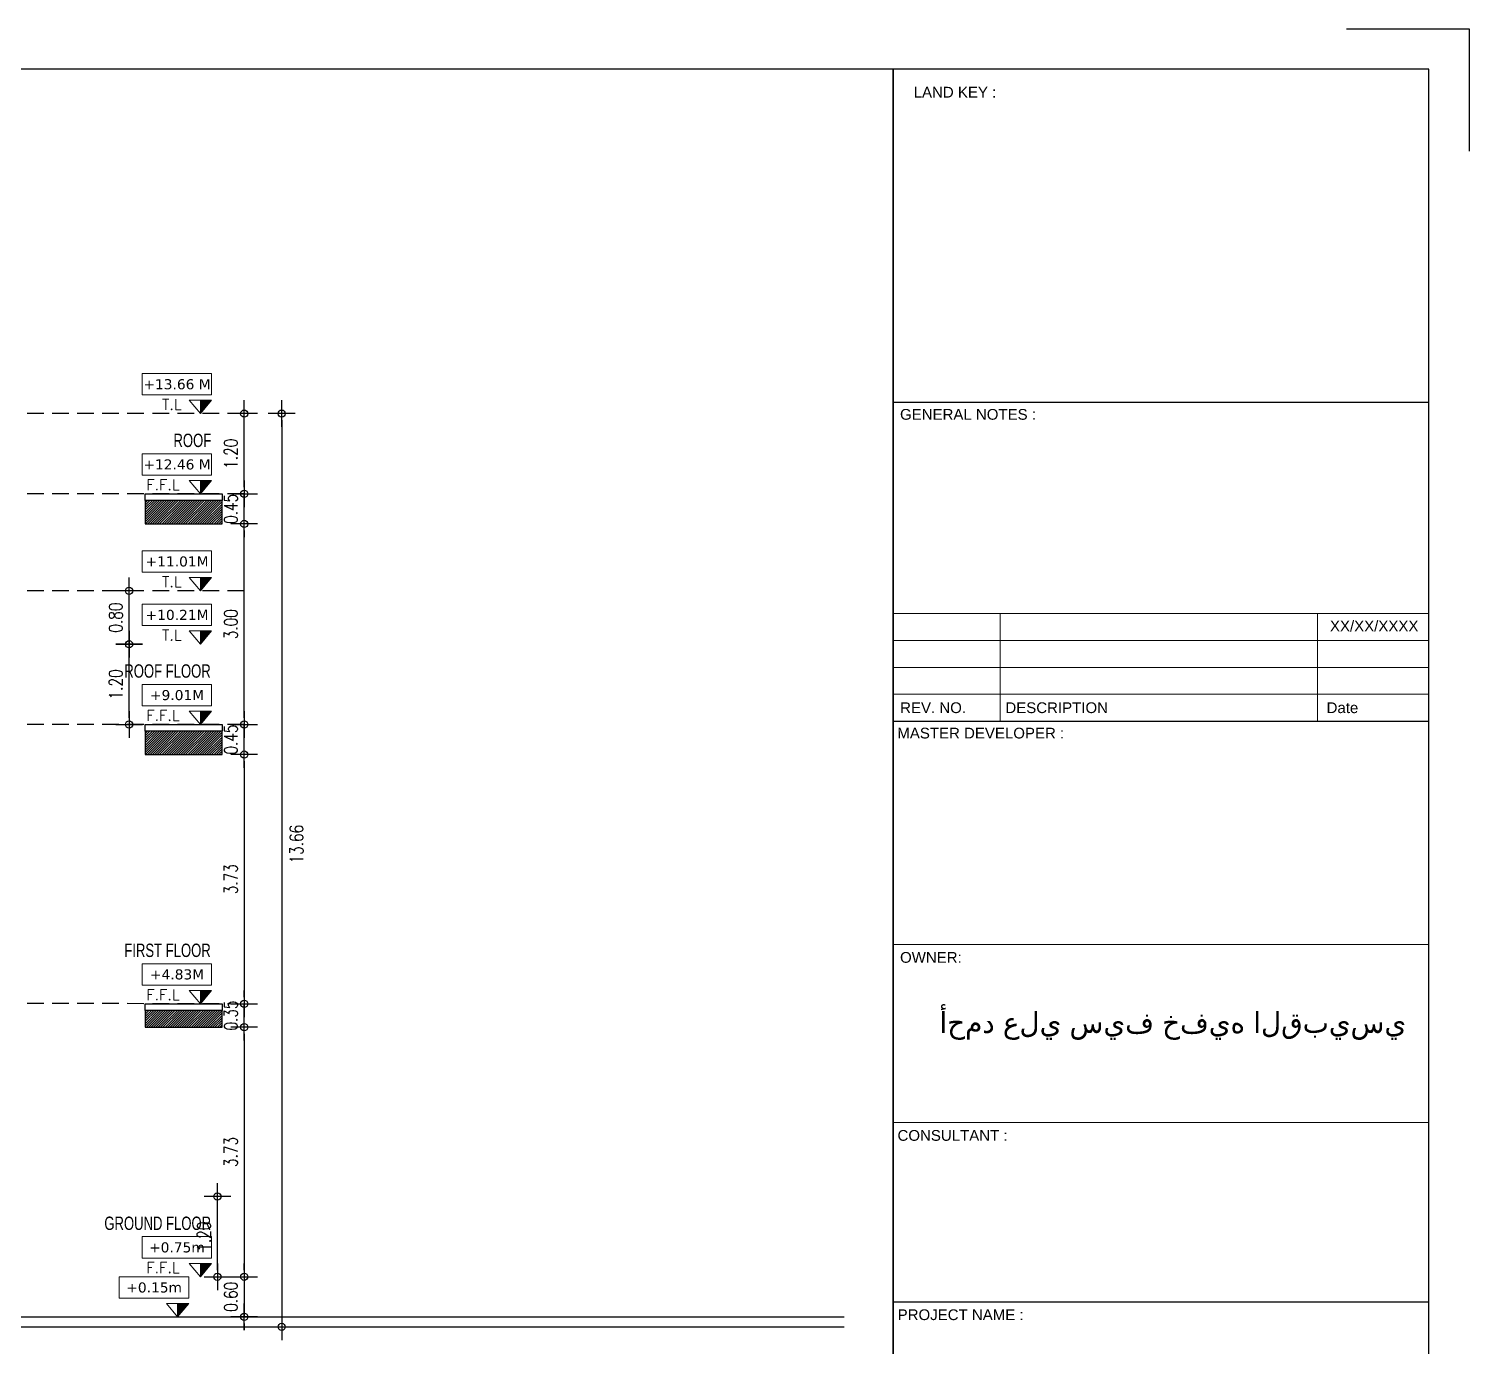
# Model space of a CAD drawing. Header units: millimetres. Extents: x -11627 to -10952, y 10244 to 10588.
# Drawn here: x -11086.83 to -11065.28, y 10456.77 to 10476.48 of the extents above; entities that cross this region are included whole.
import ezdxf
from ezdxf.enums import TextEntityAlignment as Align

# ---------------------------------------------------------------- set-up
doc = ezdxf.new("R2010")
doc.units = ezdxf.units.MM
doc.header["$PDMODE"] = 35
doc.linetypes.add('HIDDEN', pattern=[0.375, 0.25, -0.125])
doc.layers.get('0').update_dxf_attribs({"lineweight": 5})
doc.layers.get('DEFPOINTS').update_dxf_attribs({"lineweight": 5})
for name, color, linetype in [('A-FINISHING', 52, 'Continuous'), ('A-OUTER DIMENSION', 52, 'Continuous'), ('A-REFLECT UP', 8, 'HIDDEN'), ('A-ROAD', 43, 'Continuous'), ('INSERT TEXT', 1, 'Continuous')]:
    doc.layers.add(name, color=color, linetype=linetype)
for name, color, linetype, lineweight in [('A-GEN-TEXT.', 3, 'Continuous', 13), ('A-LEVEL TAG', 23, 'Continuous', 9), ('A-WALL', 4, 'Continuous', 30), ('BORDER A1', 7, 'Continuous', 100), ('HATCH', 8, 'Continuous', 0), ('IN LINE', 7, 'Continuous', 20), ('TEXT', 30, 'Continuous', 9), ('Title Block', 7, 'Continuous', 0)]:
    doc.layers.add(name, color=color, linetype=linetype, lineweight=lineweight)
doc.styles.add('Arcan Template Sheet A1$0$banda$0$BANDA AD-0705$0$ZFP', font='')
doc.styles.add('frame', font='verdana.ttf', dxfattribs={"width": 5})
doc.styles.add('GROUND FLOOR XREF - option 3$0$VILLA GF XREF$0$ROMANC', font='romanc__.ttf')
doc.styles.add('SIMPLEX', font='romans.shx', dxfattribs={"width": 0.75})
doc.styles.add('TEXTN', font='techl___.ttf', dxfattribs={"height": 0.15})
doc.styles.add('TEXTS', font='arial.ttf', dxfattribs={"width": 0.8})
doc.styles.get('Arcan Template Sheet A1$0$banda$0$BANDA AD-0705$0$ZFP').set_extended_font_data('Swis721 BT')
doc.dimstyles.new('D100', dxfattribs={"dimtxt": 0.2, "dimasz": 0.1, "dimexe": 0.18, "dimexo": 0.0625, "dimgap": 0.1, "dimtad": 1, "dimzin": 0, "dimdsep": 46, "dimtxsty": 'SIMPLEX', "dimblk": 'DOT1', "dimcen": 0.1, "dimse1": 1, "dimse2": 1, "dimclrd": 256, "dimclre": 256, "dimclrt": 256, "dimadec": 0, "dimazin": 0, "dimtfac": 5, "dimtix": 1, "dimtmove": 2, "dimatfit": 3, "dimfxl": 1, "dimtolj": 1, "dimtzin": 0, "dimlwd": -1, "dimlwe": -1, "dimarcsym": 0})

# ---------------------------------------------------------------- blocks, each defined once
blk = doc.blocks.new('TAG-ELE-LVL')
at = {"layer": 'A-LEVEL TAG'}
for p, q in [((-0.21, 0.35), (-0.21, 0.75)), ((-0.21, 0.75), (1.09, 0.75)), ((1.09, 0.35), (1.09, 0.75)), ((-0.21, 0.35), (1.09, 0.35)), ((0, 0), (0, 0.25))]:
    blk.add_line(p, q, dxfattribs=at)
blk.add_lwpolyline([(0, 0), (0.21, 0.25), (-0.21, 0.25)], close=True, dxfattribs=at)
at = {"layer": 'A-LEVEL TAG', "color": 251}
blk.add_solid([(-0.21, 0.25), (0, 0), (0, 0.25)], dxfattribs=at)
at = {"layer": 'A-LEVEL TAG', "color": 50, "style": 'TEXTS', "width": 0.75}
blk.add_attdef('FLOOR-NAME', text='', height=0.25, dxfattribs=at).set_placement((-0.21, 0.8), align=Align.BOTTOM_LEFT)
blk.add_attdef('LVL', text='', height=0.225, dxfattribs=at).set_placement((0.44, 0.55), align=Align.MIDDLE_CENTER)
at = {"layer": 'A-LEVEL TAG', "color": 50, "style": 'TEXTN', "width": 0.75}
blk.add_attdef('-', (0.361, 0.07), '', height=0.175, dxfattribs=at)
blk = doc.blocks.new('DOT1')
at = {"color": 0}
for p, q in [((-2, 0), (2, 0)), ((0, -2), (0, 2))]:
    blk.add_line(p, q, dxfattribs=at)
blk.add_circle((0, 0), 0.54, dxfattribs=at)
blk = doc.blocks.new('*D326')
at = {"layer": 'A-OUTER DIMENSION', "transparency": 16777216}
blk.add_line((-11083.607, 10465.524), (-11083.607, 10461.996), dxfattribs=at)
at = {"layer": 'DEFPOINTS', "color": 0, "transparency": 16777216}
for p in [(-11084.364, 10465.624), (-11084.364, 10461.896), (-11083.607, 10461.896)]:
    blk.add_point(p, dxfattribs=at)
at = {"layer": 'A-OUTER DIMENSION', "transparency": 16777216, "xscale": 0.1, "yscale": 0.1, "zscale": 0.1}
for p, rotation in [((-11083.607, 10465.624), 90), ((-11083.607, 10461.896), 270)]:
    blk.add_blockref('DOT1', p, dxfattribs=dict(at, rotation=rotation))
at = {"layer": 'A-OUTER DIMENSION', "transparency": 16777216, "insert": (-11083.807, 10463.76), "char_height": 0.2, "attachment_point": 5, "rotation": 90, "style": 'SIMPLEX'}
blk.add_mtext('\\A1;3.73', dxfattribs=at)
blk = doc.blocks.new('*D327')
at = {"layer": 'A-OUTER DIMENSION', "transparency": 16777216}
blk.add_line((-11083.607, 10466.174), (-11083.607, 10468.974), dxfattribs=at)
at = {"layer": 'DEFPOINTS', "color": 0, "transparency": 16777216}
for p in [(-11083.607, 10469.074), (-11083.595, 10469.074), (-11083.607, 10466.074)]:
    blk.add_point(p, dxfattribs=at)
at = {"layer": 'A-OUTER DIMENSION', "transparency": 16777216, "xscale": 0.1, "yscale": 0.1, "zscale": 0.1}
for p, rotation in [((-11083.607, 10469.074), 90), ((-11083.607, 10466.074), 270)]:
    blk.add_blockref('DOT1', p, dxfattribs=dict(at, rotation=rotation))
at = {"layer": 'A-OUTER DIMENSION', "transparency": 16777216, "insert": (-11083.807, 10467.574), "char_height": 0.2, "attachment_point": 5, "rotation": 90, "style": 'SIMPLEX'}
blk.add_mtext('\\A1;3.00', dxfattribs=at)
blk = doc.blocks.new('*D328')
at = {"layer": 'A-OUTER DIMENSION', "transparency": 16777216}
blk.add_line((-11083.607, 10461.446), (-11083.607, 10457.913), dxfattribs=at)
at = {"layer": 'DEFPOINTS', "color": 0, "transparency": 16777216}
for p in [(-11083.607, 10461.546), (-11083.607, 10457.813), (-11083.607, 10457.813)]:
    blk.add_point(p, dxfattribs=at)
at = {"layer": 'A-OUTER DIMENSION', "transparency": 16777216, "xscale": 0.1, "yscale": 0.1, "zscale": 0.1}
for p, rotation in [((-11083.607, 10461.546), 90), ((-11083.607, 10457.813), 270)]:
    blk.add_blockref('DOT1', p, dxfattribs=dict(at, rotation=rotation))
at = {"layer": 'A-OUTER DIMENSION', "transparency": 16777216, "insert": (-11083.807, 10459.679), "char_height": 0.2, "attachment_point": 5, "rotation": 90, "style": 'SIMPLEX'}
blk.add_mtext('\\A1;3.73', dxfattribs=at)
blk = doc.blocks.new('*D329')
at = {"layer": 'A-OUTER DIMENSION', "transparency": 16777216}
blk.add_line((-11083.047, 10470.624), (-11083.047, 10457.163), dxfattribs=at)
at = {"layer": 'DEFPOINTS', "color": 0, "transparency": 16777216}
for p in [(-11089.021, 10470.724, 0), (-11086.694, 10457.063), (-11083.047, 10457.063)]:
    blk.add_point(p, dxfattribs=at)
at = {"layer": 'A-OUTER DIMENSION', "transparency": 16777216, "xscale": 0.1, "yscale": 0.1, "zscale": 0.1}
for p, rotation in [((-11083.047, 10470.724), 90), ((-11083.047, 10457.063), 270)]:
    blk.add_blockref('DOT1', p, dxfattribs=dict(at, rotation=rotation))
at = {"layer": 'A-OUTER DIMENSION', "transparency": 16777216, "insert": (-11082.826, 10464.284), "char_height": 0.2, "attachment_point": 5, "rotation": 90, "style": 'SIMPLEX'}
blk.add_mtext('\\A1;13.66', dxfattribs=at)
blk = doc.blocks.new('*D330')
at = {"layer": 'A-OUTER DIMENSION', "transparency": 16777216}
for p, q in [((-11083.607, 10457.913), (-11083.607, 10458.013)), ((-11083.607, 10457.813), (-11083.607, 10457.213)), ((-11083.607, 10457.113), (-11083.607, 10457.013))]:
    blk.add_line(p, q, dxfattribs=at)
at = {"layer": 'DEFPOINTS', "color": 0, "transparency": 16777216}
for p in [(-11083.607, 10457.813), (-11083.607, 10457.213), (-11083.607, 10457.213)]:
    blk.add_point(p, dxfattribs=at)
at = {"layer": 'A-OUTER DIMENSION', "transparency": 16777216, "xscale": 0.1, "yscale": 0.1, "zscale": 0.1}
for p, rotation in [((-11083.607, 10457.813), 270), ((-11083.607, 10457.213), 90)]:
    blk.add_blockref('DOT1', p, dxfattribs=dict(at, rotation=rotation))
at = {"layer": 'A-OUTER DIMENSION', "transparency": 16777216, "insert": (-11083.807, 10457.513), "char_height": 0.2, "attachment_point": 5, "rotation": 90, "style": 'SIMPLEX'}
blk.add_mtext('\\A1;0.60', dxfattribs=at)
blk = doc.blocks.new('*D331')
at = {"layer": 'A-OUTER DIMENSION', "transparency": 16777216}
for p, q in [((-11083.607, 10461.996), (-11083.607, 10462.096)), ((-11083.607, 10461.546), (-11083.607, 10461.896)), ((-11083.607, 10461.446), (-11083.607, 10461.346))]:
    blk.add_line(p, q, dxfattribs=at)
at = {"layer": 'DEFPOINTS', "color": 0, "transparency": 16777216}
for p in [(-11083.607, 10461.896), (-11083.607, 10461.896), (-11083.607, 10461.546)]:
    blk.add_point(p, dxfattribs=at)
at = {"layer": 'A-OUTER DIMENSION', "transparency": 16777216, "xscale": 0.1, "yscale": 0.1, "zscale": 0.1}
for p, rotation in [((-11083.607, 10461.896), 270), ((-11083.607, 10461.546), 90)]:
    blk.add_blockref('DOT1', p, dxfattribs=dict(at, rotation=rotation))
at = {"layer": 'A-OUTER DIMENSION', "transparency": 16777216, "insert": (-11083.807, 10461.721), "char_height": 0.2, "attachment_point": 5, "rotation": 90, "style": 'SIMPLEX'}
blk.add_mtext('\\A1;0.35', dxfattribs=at)
blk = doc.blocks.new('*D332')
at = {"layer": 'A-OUTER DIMENSION', "transparency": 16777216}
for p, q in [((-11083.607, 10466.174), (-11083.607, 10466.274)), ((-11083.607, 10465.624), (-11083.607, 10466.074)), ((-11083.607, 10465.524), (-11083.607, 10465.424))]:
    blk.add_line(p, q, dxfattribs=at)
at = {"layer": 'DEFPOINTS', "color": 0, "transparency": 16777216}
for p in [(-11083.607, 10466.074), (-11083.607, 10466.074), (-11083.607, 10465.624)]:
    blk.add_point(p, dxfattribs=at)
at = {"layer": 'A-OUTER DIMENSION', "transparency": 16777216, "xscale": 0.1, "yscale": 0.1, "zscale": 0.1}
for p, rotation in [((-11083.607, 10466.074), 270), ((-11083.607, 10465.624), 90)]:
    blk.add_blockref('DOT1', p, dxfattribs=dict(at, rotation=rotation))
at = {"layer": 'A-OUTER DIMENSION', "transparency": 16777216, "insert": (-11083.807, 10465.849), "char_height": 0.2, "attachment_point": 5, "rotation": 90, "style": 'SIMPLEX'}
blk.add_mtext('\\A1;0.45', dxfattribs=at)
blk = doc.blocks.new('*D333')
at = {"layer": 'A-OUTER DIMENSION', "transparency": 16777216}
for p, q in [((-11083.607, 10469.624), (-11083.607, 10469.724)), ((-11083.607, 10469.074), (-11083.607, 10469.524)), ((-11083.607, 10468.974), (-11083.607, 10468.874))]:
    blk.add_line(p, q, dxfattribs=at)
at = {"layer": 'DEFPOINTS', "color": 0, "transparency": 16777216}
for p in [(-11083.607, 10469.524), (-11083.607, 10469.524), (-11083.607, 10469.074)]:
    blk.add_point(p, dxfattribs=at)
at = {"layer": 'A-OUTER DIMENSION', "transparency": 16777216, "xscale": 0.1, "yscale": 0.1, "zscale": 0.1}
for p, rotation in [((-11083.607, 10469.524), 270), ((-11083.607, 10469.074), 90)]:
    blk.add_blockref('DOT1', p, dxfattribs=dict(at, rotation=rotation))
at = {"layer": 'A-OUTER DIMENSION', "transparency": 16777216, "insert": (-11083.807, 10469.299), "char_height": 0.2, "attachment_point": 5, "rotation": 90, "style": 'SIMPLEX'}
blk.add_mtext('\\A1;0.45', dxfattribs=at)
blk = doc.blocks.new('*D334')
at = {"layer": 'A-OUTER DIMENSION', "transparency": 16777216}
blk.add_line((-11083.607, 10469.624), (-11083.607, 10470.624), dxfattribs=at)
at = {"layer": 'DEFPOINTS', "color": 0, "transparency": 16777216}
for p in [(-11083.607, 10470.724), (-11083.247, 10470.724), (-11083.607, 10469.524)]:
    blk.add_point(p, dxfattribs=at)
at = {"layer": 'A-OUTER DIMENSION', "transparency": 16777216, "xscale": 0.1, "yscale": 0.1, "zscale": 0.1}
for p, rotation in [((-11083.607, 10470.724), 90), ((-11083.607, 10469.524), 270)]:
    blk.add_blockref('DOT1', p, dxfattribs=dict(at, rotation=rotation))
at = {"layer": 'A-OUTER DIMENSION', "transparency": 16777216, "insert": (-11083.807, 10470.124), "char_height": 0.2, "attachment_point": 5, "rotation": 90, "style": 'SIMPLEX'}
blk.add_mtext('\\A1;1.20', dxfattribs=at)
blk = doc.blocks.new('*D335')
at = {"layer": 'A-OUTER DIMENSION', "transparency": 16777216}
blk.add_line((-11085.33, 10467.374), (-11085.33, 10467.973), dxfattribs=at)
at = {"layer": 'DEFPOINTS', "color": 0, "transparency": 16777216}
for p in [(-11085.33, 10468.073), (-11085.168, 10468.073), (-11085.168, 10467.274)]:
    blk.add_point(p, dxfattribs=at)
at = {"layer": 'A-OUTER DIMENSION', "transparency": 16777216, "xscale": 0.1, "yscale": 0.1, "zscale": 0.1}
for p, rotation in [((-11085.33, 10468.073), 90), ((-11085.33, 10467.274), 270)]:
    blk.add_blockref('DOT1', p, dxfattribs=dict(at, rotation=rotation))
at = {"layer": 'A-OUTER DIMENSION', "transparency": 16777216, "insert": (-11085.53, 10467.673), "char_height": 0.2, "attachment_point": 5, "rotation": 90, "style": 'SIMPLEX'}
blk.add_mtext('\\A1;0.80', dxfattribs=at)
blk = doc.blocks.new('*D336')
at = {"layer": 'A-OUTER DIMENSION', "transparency": 16777216}
blk.add_line((-11084.009, 10457.913), (-11084.009, 10458.913), dxfattribs=at)
at = {"layer": 'DEFPOINTS', "color": 0, "transparency": 16777216}
for p in [(-11084.009, 10459.013), (-11084.009, 10459.013), (-11083.938, 10457.813)]:
    blk.add_point(p, dxfattribs=at)
at = {"layer": 'A-OUTER DIMENSION', "transparency": 16777216, "xscale": 0.1, "yscale": 0.1, "zscale": 0.1}
for p, rotation in [((-11084.009, 10459.013), 90), ((-11084.009, 10457.813), 270)]:
    blk.add_blockref('DOT1', p, dxfattribs=dict(at, rotation=rotation))
at = {"layer": 'A-OUTER DIMENSION', "transparency": 16777216, "insert": (-11084.209, 10458.413), "char_height": 0.2, "attachment_point": 5, "rotation": 90, "style": 'SIMPLEX'}
blk.add_mtext('\\A1;1.20', dxfattribs=at)
blk = doc.blocks.new('*D337')
at = {"layer": 'A-OUTER DIMENSION', "transparency": 16777216}
blk.add_line((-11085.33, 10466.174), (-11085.33, 10467.174), dxfattribs=at)
at = {"layer": 'DEFPOINTS', "color": 0, "transparency": 16777216}
for p in [(-11086.31, 10467.274, 5.553), (-11085.33, 10467.274), (-11084.165, 10466.074, 5.562)]:
    blk.add_point(p, dxfattribs=at)
at = {"layer": 'A-OUTER DIMENSION', "transparency": 16777216, "xscale": 0.1, "yscale": 0.1, "zscale": 0.1}
for p, rotation in [((-11085.33, 10467.274), 90), ((-11085.33, 10466.074), 270)]:
    blk.add_blockref('DOT1', p, dxfattribs=dict(at, rotation=rotation))
at = {"layer": 'A-OUTER DIMENSION', "transparency": 16777216, "insert": (-11085.53, 10466.674), "char_height": 0.2, "attachment_point": 5, "rotation": 90, "style": 'SIMPLEX'}
blk.add_mtext('\\A1;1.20', dxfattribs=at)
blk = doc.blocks.new('ADM FRAME-A2')
at = {"layer": 'BORDER A1', "lineweight": 30}
blk.add_line((-11.557, 35.958), (-3.539, 35.958), dxfattribs=at)
at = {"layer": 'BORDER A1', "lineweight": 25}
for p, q in [((-11.557, 31.188), (-3.542, 31.188)), ((-11.557, 22.502), (-3.539, 22.502))]:
    blk.add_line(p, q, dxfattribs=at)
blk.add_lwpolyline([(-4.771, 41.545), (-2.938, 41.545), (-2.938, 39.712)], dxfattribs=at)
for points in [[(-58.529, 2.457), (-11.557, 2.457), (-11.557, 40.943), (-58.529, 40.943)], [(-3.539, 2.457), (-3.539, 40.943), (-11.557, 40.943), (-11.557, 2.457)]]:
    blk.add_lwpolyline(points, close=True, dxfattribs=at)
at = {"layer": 'IN LINE'}
for p, q in [((-3.542, 32.796), (-11.557, 32.796)), ((-9.953, 31.188), (-9.953, 32.796)), ((-5.207, 31.188), (-5.207, 32.796)), ((-3.542, 32.394), (-11.557, 32.394)), ((-3.542, 31.992), (-11.557, 31.992)), ((-3.542, 31.59), (-11.557, 31.59)), ((-3.539, 27.847), (-11.557, 27.847)), ((-11.557, 25.185), (-3.539, 25.185))]:
    blk.add_line(p, q, dxfattribs=at)
at = {"layer": 'BORDER A1', "lineweight": 0, "style": 'Arcan Template Sheet A1$0$banda$0$BANDA AD-0705$0$ZFP'}
blk.add_text('LAND KEY :', height=0.1608, dxfattribs=at).set_placement((-10.631, 40.596), align=Align.MIDDLE_CENTER)
at = {"layer": 'INSERT TEXT', "style": 'Arcan Template Sheet A1$0$banda$0$BANDA AD-0705$0$ZFP'}
blk.add_text('XX/XX/XXXX', height=0.1608, dxfattribs=at).set_placement((-4.359, 32.611), align=Align.MIDDLE_CENTER)
at = {"layer": 'INSERT TEXT', "insert": (-7.371, 26.84), "char_height": 0.3151, "width": 7.01945, "attachment_point": 2, "style": 'Arcan Template Sheet A1$0$banda$0$BANDA AD-0705$0$ZFP'}
blk.add_mtext('{\\fArial|b0|i0|c178|p34;أحمد علي سيف خفيه القبيسي}', dxfattribs=at)
at = {"layer": 'TEXT', "style": 'Arcan Template Sheet A1$0$banda$0$BANDA AD-0705$0$ZFP'}
for s, height, p in [('GENERAL NOTES :', 0.16076, (-10.436, 35.777)), ('REV. NO.', 0.1608, (-10.958, 31.389)), ('DESCRIPTION', 0.16076, (-9.109, 31.389)), ('Date', 0.1608, (-4.834, 31.389)), ('MASTER DEVELOPER :', 0.16076, (-10.245, 31.009)), ('OWNER:', 0.1608, (-10.991, 27.654)), ('CONSULTANT :', 0.16076, (-10.667, 24.991)), ('PROJECT NAME :', 0.16076, (-10.546, 22.309))]:
    blk.add_text(s, height=height, dxfattribs=at).set_placement(p, align=Align.MIDDLE_CENTER)

msp = doc.modelspace()

# ---------------------------------------------------------------- hatches: boundary and pattern name
at = {"layer": 'HATCH'}
h = msp.add_hatch(dxfattribs=at)
h.set_pattern_fill('ANSI31', color=256, scale=0.2, style=0)
h.set_pattern_definition([(45, (-11096.301716, 10434.769725), (-0.01767767, 0.01767767), [])])
h.paths.add_polyline_path([(-11083.938, 10469.424), (-11083.938, 10469.074), (-11085.088, 10469.074), (-11085.088, 10469.424)])
h = msp.add_hatch(dxfattribs=at)
h.set_pattern_fill('ANSI31', color=256, scale=0.2, style=0)
h.set_pattern_definition([(45, (-11096.301716, 10431.319725), (-0.01767767, 0.01767767), [])])
h.paths.add_polyline_path([(-11083.938, 10465.974), (-11083.938, 10465.624), (-11085.088, 10465.624), (-11085.088, 10465.974)])
h = msp.add_hatch(dxfattribs=at)
h.set_pattern_fill('ANSI31', color=256, scale=0.2, style=0)
h.set_pattern_definition([(45, (-11096.301716, 10427.19184), (-0.01767767, 0.01767767), [])])
h.paths.add_polyline_path([(-11083.938, 10461.796), (-11083.938, 10461.546), (-11085.088, 10461.546), (-11085.088, 10461.796)])

# ---------------------------------------------------------------- linework, layer by layer
at = {"layer": 'A-FINISHING', "elevation": -0.006}
for points in [[(-11085.088, 10469.424), (-11085.088, 10469.524), (-11083.938, 10469.524), (-11083.938, 10469.424)], [(-11085.088, 10465.974), (-11085.088, 10466.074), (-11083.938, 10466.074), (-11083.938, 10465.974)], [(-11085.088, 10461.796), (-11085.088, 10461.896), (-11083.938, 10461.896), (-11083.938, 10461.796)]]:
    msp.add_lwpolyline(points, dxfattribs=at)
at = {"layer": 'A-REFLECT UP'}
for p, q in [((-11083.607, 10470.724, -0.006), (-11099.051, 10470.724, -0.006)), ((-11083.607, 10469.524, -0.006), (-11099.051, 10469.524, -0.006)), ((-11083.607, 10468.073, -0.006), (-11099.051, 10468.073, -0.006)), ((-11083.607, 10466.074, -0.006), (-11087.651, 10466.074, -0.006)), ((-11083.607, 10461.893, -0.006), (-11087.651, 10461.905, -0.006))]:
    msp.add_line(p, q, dxfattribs=at)
at = {"layer": 'A-ROAD'}
for p, q in [((-11087.651, 10457.213), (-11074.631, 10457.213)), ((-11087.651, 10457.063), (-11074.631, 10457.063))]:
    msp.add_line(p, q, dxfattribs=at)
at = {"layer": 'A-WALL', "elevation": -0.006}
for points in [[(-11083.938, 10469.074), (-11083.938, 10469.424), (-11085.088, 10469.424), (-11085.088, 10469.074)], [(-11083.938, 10465.624), (-11083.938, 10465.974), (-11085.088, 10465.974), (-11085.088, 10465.624)], [(-11083.938, 10461.546), (-11083.938, 10461.796), (-11085.088, 10461.796), (-11085.088, 10461.546)]]:
    msp.add_lwpolyline(points, close=True, dxfattribs=at)

# ---------------------------------------------------------------- block references
at = {"layer": 'A-LEVEL TAG'}
ref = msp.add_blockref('TAG-ELE-LVL', (-11084.263, 10470.724, -0.006), dxfattribs=dict(at, xscale=-0.8, yscale=0.8))
ref.add_attrib('-', 'T.L', (-11084.837, 10470.78, -0.006), dxfattribs={"layer": 'A-GEN-TEXT.', "height": 0.16, "style": 'GROUND FLOOR XREF - option 3$0$VILLA GF XREF$0$ROMANC'})
ref.add_attrib('LVL', '+13.66 M', dxfattribs={"layer": 'A-GEN-TEXT.', "height": 0.1503, "style": 'frame'}).set_placement((-11084.612, 10471.164, -0.006), align=Align.MIDDLE_CENTER)
ref = msp.add_blockref('TAG-ELE-LVL', (-11084.263, 10469.524, -0.006), dxfattribs=dict(at, xscale=-0.8, yscale=0.8))
ref.add_attrib('FLOOR-NAME', 'ROOF', dxfattribs={"color": 50, "height": 0.2, "style": 'TEXTS', "width": 0.7}).set_placement((-11084.666, 10470.164, -0.006), align=Align.BOTTOM_LEFT)
ref.add_attrib('-', 'F.F.L', (-11085.073, 10469.58, -0.006), dxfattribs={"layer": 'A-GEN-TEXT.', "height": 0.16, "style": 'GROUND FLOOR XREF - option 3$0$VILLA GF XREF$0$ROMANC'})
ref.add_attrib('LVL', '+12.46 M', dxfattribs={"layer": 'A-GEN-TEXT.', "height": 0.1503, "style": 'frame'}).set_placement((-11084.612, 10469.964, -0.006), align=Align.MIDDLE_CENTER)
ref = msp.add_blockref('TAG-ELE-LVL', (-11084.263, 10468.073, -0.006), dxfattribs=dict(at, xscale=-0.8, yscale=0.8))
ref.add_attrib('-', 'T.L', (-11084.837, 10468.129, -0.006), dxfattribs={"layer": 'A-GEN-TEXT.', "height": 0.16, "style": 'GROUND FLOOR XREF - option 3$0$VILLA GF XREF$0$ROMANC'})
ref.add_attrib('LVL', '+11.01M', dxfattribs={"layer": 'A-GEN-TEXT.', "height": 0.1503, "style": 'frame'}).set_placement((-11084.612, 10468.513, -0.006), align=Align.MIDDLE_CENTER)
ref = msp.add_blockref('TAG-ELE-LVL', (-11084.263, 10467.274, -0.006), dxfattribs=dict(at, xscale=-0.8, yscale=0.8))
ref.add_attrib('-', 'T.L', (-11084.837, 10467.33, -0.006), dxfattribs={"layer": 'A-GEN-TEXT.', "height": 0.16, "style": 'GROUND FLOOR XREF - option 3$0$VILLA GF XREF$0$ROMANC'})
ref.add_attrib('LVL', '+10.21M', dxfattribs={"layer": 'A-GEN-TEXT.', "height": 0.1503, "style": 'frame'}).set_placement((-11084.612, 10467.714, -0.006), align=Align.MIDDLE_CENTER)
ref = msp.add_blockref('TAG-ELE-LVL', (-11084.263, 10466.074, -0.006), dxfattribs=dict(at, xscale=-0.8, yscale=0.8))
ref.add_attrib('FLOOR-NAME', 'ROOF FLOOR', dxfattribs={"color": 50, "height": 0.2, "style": 'TEXTS', "width": 0.7}).set_placement((-11085.401, 10466.714, -0.006), align=Align.BOTTOM_LEFT)
ref.add_attrib('-', 'F.F.L', (-11085.073, 10466.13, -0.006), dxfattribs={"layer": 'A-GEN-TEXT.', "height": 0.16, "style": 'GROUND FLOOR XREF - option 3$0$VILLA GF XREF$0$ROMANC'})
ref.add_attrib('LVL', '+9.01M', dxfattribs={"layer": 'A-GEN-TEXT.', "height": 0.1503, "style": 'frame'}).set_placement((-11084.612, 10466.514, -0.006), align=Align.MIDDLE_CENTER)
ref = msp.add_blockref('TAG-ELE-LVL', (-11084.263, 10461.896, -0.006), dxfattribs=dict(at, xscale=-0.8, yscale=0.8))
ref.add_attrib('FLOOR-NAME', 'FIRST FLOOR', dxfattribs={"color": 50, "height": 0.2, "style": 'TEXTS', "width": 0.7}).set_placement((-11085.401, 10462.536, -0.006), align=Align.BOTTOM_LEFT)
ref.add_attrib('-', 'F.F.L', (-11085.073, 10461.952, -0.006), dxfattribs={"layer": 'A-GEN-TEXT.', "height": 0.16, "style": 'GROUND FLOOR XREF - option 3$0$VILLA GF XREF$0$ROMANC'})
ref.add_attrib('LVL', '+4.83M', dxfattribs={"layer": 'A-GEN-TEXT.', "height": 0.1503, "style": 'frame'}).set_placement((-11084.612, 10462.336, -0.006), align=Align.MIDDLE_CENTER)
ref = msp.add_blockref('TAG-ELE-LVL', (-11084.263, 10457.813, -0.006), dxfattribs=dict(at, xscale=-0.8, yscale=0.8))
ref.add_attrib('FLOOR-NAME', 'GROUND FLOOR', dxfattribs={"color": 50, "height": 0.2, "style": 'TEXTS', "width": 0.7}).set_placement((-11085.7, 10458.453, -0.006), align=Align.BOTTOM_LEFT)
ref.add_attrib('-', 'F.F.L', (-11085.073, 10457.869, -0.006), dxfattribs={"layer": 'A-GEN-TEXT.', "height": 0.16, "style": 'GROUND FLOOR XREF - option 3$0$VILLA GF XREF$0$ROMANC'})
ref.add_attrib('LVL', '+0.75m', dxfattribs={"layer": 'A-GEN-TEXT.', "height": 0.1503, "style": 'frame'}).set_placement((-11084.614, 10458.253, -0.006), align=Align.MIDDLE_CENTER)
ref = msp.add_blockref('TAG-ELE-LVL', (-11084.604, 10457.213, -0.006), dxfattribs=dict(at, xscale=-0.8, yscale=0.8))
ref.add_attrib('LVL', '+0.15m', dxfattribs={"layer": 'A-GEN-TEXT.', "height": 0.1503, "style": 'frame'}).set_placement((-11084.955, 10457.653, -0.006), align=Align.MIDDLE_CENTER)
at = {"layer": 'Title Block'}
msp.add_blockref('ADM FRAME-A2', (-11062.343, 10434.936, 0.019), dxfattribs=at)

# ---------------------------------------------------------------- dimensions: what is measured, and where the dimension line sits
at = {"layer": 'A-OUTER DIMENSION'}
dim = msp.add_linear_dim(base=(-11083.047, 10457.063, -0.006), p1=(-11089.021, 10470.724, -0.006), p2=(-11086.694, 10457.063, -0.006), angle=90, dimstyle='D100', dxfattribs=at)
dim.commit()
dim.dimension.update_dxf_attribs({"geometry": '*D329', "text_midpoint": (-11082.826, 10464.284, -0.006), "dimtype": 160})
for base, p1, p2, picture, middle in [((-11083.607, 10470.724, -0.006), (-11083.607, 10469.524, -0.006), (-11083.247, 10470.724, -0.006), '*D334', (-11083.807, 10470.124, -0.006)), ((-11083.607, 10469.524, -0.006), (-11083.607, 10469.074, -0.006), (-11083.607, 10469.524, -0.006), '*D333', (-11083.807, 10469.299, -0.006)), ((-11083.607, 10469.074, -0.006), (-11083.607, 10466.074, -0.006), (-11083.595, 10469.074, -0.006), '*D327', (-11083.807, 10467.574, -0.006)), ((-11085.33, 10468.073, -5.562), (-11085.168, 10467.274, -5.562), (-11085.168, 10468.073, -5.562), '*D335', (-11085.53, 10467.673, -5.562)), ((-11085.33, 10467.274, -5.562), (-11084.165, 10466.074), (-11086.31, 10467.274, -0.01), '*D337', (-11085.53, 10466.674, -5.562)), ((-11083.607, 10466.074, -0.006), (-11083.607, 10465.624, -0.006), (-11083.607, 10466.074, -0.006), '*D332', (-11083.807, 10465.849, -0.006)), ((-11083.607, 10461.896, -0.006), (-11084.364, 10465.624, -0.006), (-11084.364, 10461.896, -0.006), '*D326', (-11083.807, 10463.76, -0.006)), ((-11083.607, 10461.896, -0.006), (-11083.607, 10461.546, -0.006), (-11083.607, 10461.896, -0.006), '*D331', (-11083.807, 10461.721, -0.006)), ((-11083.607, 10457.813, -0.006), (-11083.607, 10461.546, -0.006), (-11083.607, 10457.813, -0.006), '*D328', (-11083.807, 10459.679, -0.006)), ((-11084.009, 10459.013, -0.006), (-11083.938, 10457.813, -0.006), (-11084.009, 10459.013, -0.006), '*D336', (-11084.209, 10458.413, -0.006)), ((-11083.607, 10457.213, -0.006), (-11083.607, 10457.813, -0.006), (-11083.607, 10457.213, -0.006), '*D330', (-11083.807, 10457.513, -0.006))]:
    dim = msp.add_linear_dim(base=base, p1=p1, p2=p2, angle=90, dimstyle='D100', dxfattribs=at)
    dim.commit()
    dim.dimension.update_dxf_attribs({"geometry": picture, "text_midpoint": middle})

doc.saveas('drawing.dxf')
